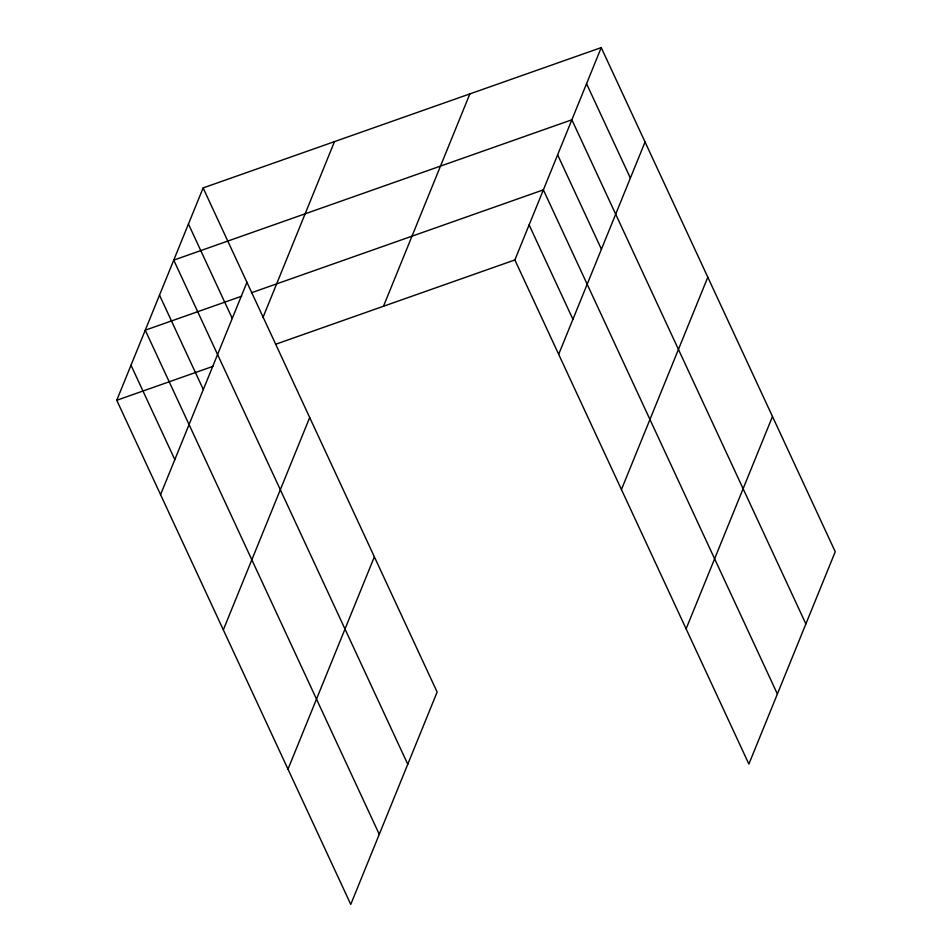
<?xml version="1.0" encoding="UTF-8"?>
<svg xmlns="http://www.w3.org/2000/svg" width="952" height="952" viewBox="0 0 952 952"><rect width="100%" height="100%" fill="white"/><g stroke="black" fill="none" stroke-linecap="round" stroke-linejoin="round"><path stroke-width="1.43" d="M203.121 187.925L437.135 692.056L350.764 904.4L116.751 400.268L203.121 187.925L601.236 47.6L835.249 551.732L748.879 764.075L514.865 259.944L601.236 47.6M160.567 494.647L246.937 282.304M262.93 317.575L334.497 141.61M223.327 629.867L309.697 417.523M383.489 306.247L469.86 93.903M287.992 769.18L374.362 556.837M558.681 354.322L645.051 141.979M621.442 489.542L707.812 277.199M686.106 628.856L772.488 416.512M241.689 296.203L145.251 330.189L379.265 834.321M251.471 292.752L543.366 189.876L777.379 694.008M116.751 400.268L213.189 366.282M275.759 344.219L514.865 259.944M586.551 83.705L630.367 178.083M805.88 623.929L571.866 119.797L173.752 260.122L407.765 764.254M557.622 154.831L601.426 249.222M529.122 224.91L572.925 319.289M188.436 224.017L232.252 318.408M159.508 295.156L203.311 389.535M131.007 365.235L174.811 459.614"/></g></svg>
